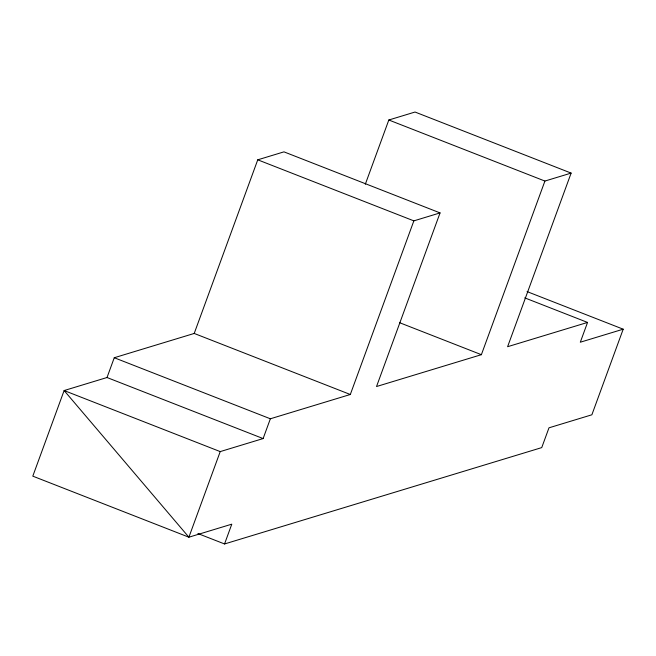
<?xml version="1.0" encoding="UTF-8"?>
<svg xmlns="http://www.w3.org/2000/svg" width="656" height="656" viewBox="0 0 656 656"><rect width="100%" height="100%" fill="white"/><g stroke="black" fill="none" stroke-linecap="round" stroke-linejoin="round"><path stroke-width="0.98" d="M224.549 543.963L231.789 524.169L188.895 537.198L32.8 476.149L64.124 390.55L107.018 377.52L114.259 357.733L194.217 333.445L350.312 394.494L413.854 220.867L440.061 212.905L376.528 386.532L481.381 354.683L544.915 181.056L571.13 173.094L507.596 346.712L587.546 322.432L580.306 342.219L623.2 329.189L591.876 414.789L548.982 427.819L541.741 447.605L224.549 543.963L197.899 533.541M194.217 333.445L257.751 159.818L283.966 151.856L440.061 212.905M220.219 451.599L188.895 537.198L64.124 390.55L220.219 451.599L263.122 438.569L270.362 418.782L350.312 394.494M365.302 184.27L388.819 119.999L415.035 112.037L571.13 173.094M388.819 119.999L544.915 181.056M257.751 159.818L413.854 220.867M527.063 291.592L623.2 329.189M524.726 297.857L587.546 322.432M399.52 322.662L481.381 354.683M114.259 357.733L270.362 418.782M107.018 377.52L263.122 438.569"/></g></svg>
